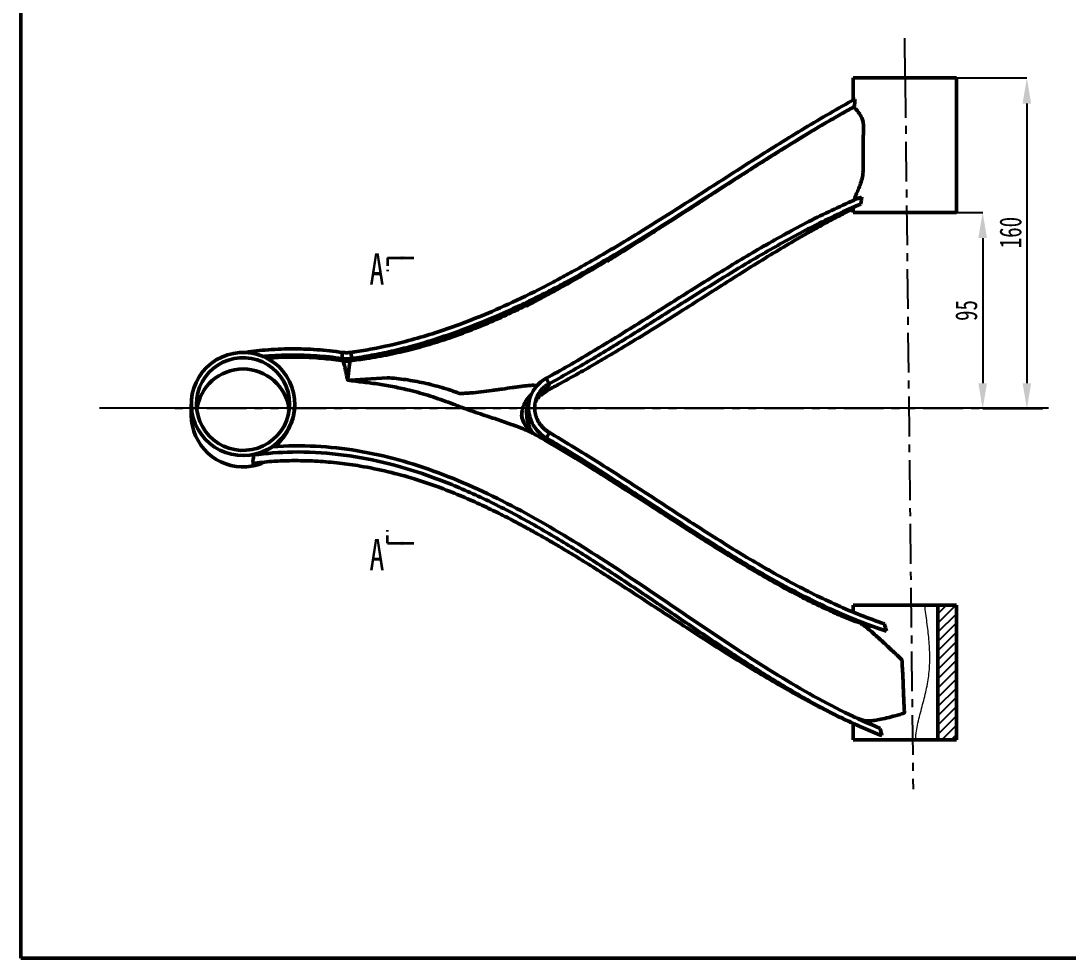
# Model space of a CAD drawing. Header units: millimetres. Extents: x 798 to 1179, y 9 to 280.
# Drawn here: x 798.2 to 965.2, y 8.7 to 158.1 of the extents above; entities that cross this region are included whole.
import ezdxf

# ---------------------------------------------------------------- set-up
doc = ezdxf.new("R2010")
doc.units = ezdxf.units.MM
doc.header["$PDSIZE"] = -1
for name, pattern in [('CENTER', [10.16, 6.35, -1.27, 1.27, -1.27]), ('HIDDEN', [1.905, 1.27, -0.635]), ('PHANTOM', [12.7, 6.35, -1.27, 1.27, -1.27, 1.27, -1.27])]:
    doc.linetypes.add(name, pattern=pattern)
doc.layers.add('10', color=7, linetype='Continuous')
doc.layers.add('5', color=7, linetype='Continuous')
doc.styles.add('SLDTEXTSTYLE5', font='TXT', dxfattribs={"width": 0.7})
doc.dimstyles.new('SLDDIMSTYLE2', dxfattribs={"dimtxt": 3.5, "dimasz": 4.08, "dimexe": 0, "dimexo": 0.0625, "dimgap": 0.875, "dimtad": 1, "dimrnd": 1e-09, "dimzin": 12, "dimdsep": 46, "dimtxsty": 'SLDTEXTSTYLE5', "dimsah": 1, "dimcen": 0.09, "dimadec": 0, "dimazin": 3, "dimtfac": 1, "dimtofl": 0, "dimtmove": 0, "dimatfit": 3, "dimfxl": 1, "dimfrac": 2, "dimtolj": 1, "dimtzin": 12, "dimarcsym": 0})

# ---------------------------------------------------------------- blocks, each defined once
blk = doc.blocks.new('*D22')
at = {"layer": '10', "color": 0, "lineweight": -2, "transparency": 16777216}
for p, q in [((947.48, 127.54), (951.58, 127.54)), ((951.58, 123.46), (951.58, 100.3)), ((961.1, 96.22), (951.58, 96.22))]:
    blk.add_line(p, q, dxfattribs=at)
at = {"layer": '10', "color": 0, "lineweight": 25, "transparency": 16777216}
for points in [[(950.9, 123.46), (952.26, 123.46), (951.58, 127.54)], [(950.9, 100.3), (952.26, 100.3), (951.58, 96.22)]]:
    blk.add_solid(points, dxfattribs=at)
at = {"layer": 'Defpoints', "color": 0, "lineweight": 25, "transparency": 16777216}
for p in [(947.41, 127.54), (951.58, 96.22), (961.16, 96.22)]:
    blk.add_point(p, dxfattribs=at)
at = {"layer": '10', "color": 0, "transparency": 16777216, "insert": (947.2, 111.91), "char_height": 3.5, "attachment_point": 2, "rotation": 90, "style": 'SLDTEXTSTYLE5'}
blk.add_mtext('\\A1;95', dxfattribs=at)
blk = doc.blocks.new('*D23')
at = {"layer": '10', "color": 0, "lineweight": -2, "transparency": 16777216}
for p, q in [((947.48, 148.99), (958.63, 148.99)), ((958.63, 144.91), (958.63, 100.3)), ((961.1, 96.22), (958.63, 96.22))]:
    blk.add_line(p, q, dxfattribs=at)
at = {"layer": '10', "color": 0, "lineweight": 25, "transparency": 16777216}
for points in [[(957.95, 144.91), (959.31, 144.91), (958.63, 148.99)], [(957.95, 100.3), (959.31, 100.3), (958.63, 96.22)]]:
    blk.add_solid(points, dxfattribs=at)
at = {"layer": 'Defpoints', "color": 0, "lineweight": 25, "transparency": 16777216}
for p in [(947.41, 148.99), (958.63, 96.22), (961.16, 96.22)]:
    blk.add_point(p, dxfattribs=at)
at = {"layer": '10', "color": 0, "transparency": 16777216, "insert": (954.26, 124.34), "char_height": 3.5, "attachment_point": 2, "rotation": 90, "style": 'SLDTEXTSTYLE5'}
blk.add_mtext('\\A1;160', dxfattribs=at)

msp = doc.modelspace()

# ---------------------------------------------------------------- hatches: boundary and pattern name
at = {"layer": '10', "linetype": 'Continuous', "lineweight": 25}
h = msp.add_hatch(dxfattribs=at)
h.set_pattern_fill('ANSI31', color=256, scale=0.33, style=0)
h.set_pattern_definition([(45, (789.93, 5.36), (-0.740871, 0.740871), [])])
h.paths.add_polyline_path([(944.44313, 43.45966), (947.41313, 43.45966), (947.41313, 64.90966), (944.44313, 64.90966)], flags=0)

# ---------------------------------------------------------------- linework, layer by layer
at = {"lineweight": 50}
for p, q in [((798.18, 279.60653), (798.18, 8.66)), ((798.18, 8.66), (1179, 8.66))]:
    msp.add_line(p, q, dxfattribs=at)
at = {"linetype": 'CENTER', "lineweight": 25}
for q in [(939.14203, 155.36818), (940.47979, 35.56952)]:
    msp.add_line((939.21329, 148.98668), q, dxfattribs=at)
at = {"color": 7, "linetype": 'Continuous', "lineweight": 50}
for p, q in [((930.91313, 148.98668), (930.91313, 145.43657)), ((939.21329, 148.98668), (930.91313, 148.98668)), ((947.41313, 148.98668), (939.21329, 148.98668)), ((947.41313, 127.53668), (947.41313, 148.98668)), ((930.91313, 128.2684), (930.91313, 127.53668)), ((939.21329, 127.53668), (930.91313, 127.53668)), ((947.41313, 127.53668), (939.21329, 127.53668)), ((849.48238, 105.22762), (849.34548, 104.2512)), ((850.79222, 105.22611), (850.93618, 104.25024)), ((837.69437, 104.32007), (837.28608, 104.2929)), ((839.82445, 104.46104), (837.31879, 104.27584)), ((849.34548, 104.2512), (849.2634, 103.93811)), ((849.48505, 103.90386), (849.47609, 103.90045)), ((850.71229, 103.88277), (850.70939, 103.88583)), ((850.85195, 103.92854), (850.93618, 104.25024)), ((881.9441, 101.09401), (882.4303, 100.23448)), ((881.18753, 98.49652), (881.60218, 98.81293)), ((881.94196, 98.99192), (881.25204, 98.52531)), ((825.35814, 96.99756), (825.35814, 95.18999)), ((841.85814, 96.82682), (841.85814, 96.99756)), ((881.25204, 98.52531), (881.19499, 98.48673)), ((878.11381, 94.74029), (878.06422, 95.13903)), ((879.89762, 92.30584), (879.81872, 92.35304)), ((881.98274, 91.58413), (882.4741, 92.43726)), ((930.91313, 64.90966), (930.91313, 63.82631)), ((942.34514, 64.90966), (930.91313, 64.90966)), ((942.36703, 64.90966), (944.44313, 64.90966)), ((944.44313, 64.90966), (944.44313, 43.45966)), ((944.44313, 64.90966), (947.41313, 64.90966)), ((947.41313, 64.90966), (947.41313, 43.45966)), ((930.91313, 62.53221), (930.91313, 62.52732)), ((930.91313, 46.07161), (930.91313, 43.45966)), ((940.90295, 43.45966), (930.91313, 43.45966)), ((940.90643, 43.45966), (944.44313, 43.45966)), ((944.44313, 43.45966), (947.41313, 43.45966))]:
    msp.add_line(p, q, dxfattribs=at)
at = {"color": 7, "linetype": 'HIDDEN', "lineweight": 35}
for p, q in [((856.65545, 120.29885), (856.65545, 118.20335)), ((856.65545, 74.78593), (856.65545, 76.88143))]:
    msp.add_line(p, q, dxfattribs=at)
at = {"color": 7, "linetype": 'Continuous', "lineweight": 35}
for p, q in [((856.65545, 120.29885), (860.83095, 120.29885)), ((856.65545, 74.78593), (860.84645, 74.78593))]:
    msp.add_line(p, q, dxfattribs=at)
at = {"color": 7, "linetype": 'Continuous', "lineweight": 50, "flags": 128}
for points in [[(833.03263, 105.1963), (832.0633, 105.07095), (831.11564, 104.83226), (830.20298, 104.48359), (829.33812, 104.02983), (828.5332, 103.47735), (827.79953, 102.83392), (827.14739, 102.10855), (826.58594, 101.31144), (826.12308, 100.45377), (825.76529, 99.54758), (825.51759, 98.60559), (825.38347, 97.64103), (825.3648, 96.66744), (825.46185, 95.69849), (825.67326, 94.74776), (825.99606, 93.82863), (826.42571, 92.95397), (826.95619, 92.13608), (827.58005, 91.38644), (828.28853, 90.71556), (829.07168, 90.13287), (829.91852, 89.64654), (830.81715, 89.2634), (831.75496, 88.98884), (832.71879, 88.8267), (833.6951, 88.77926), (834.67019, 88.84719), (835.63037, 89.02953), (836.56216, 89.32373), (837.45248, 89.72565), (838.28884, 90.22965), (839.05949, 90.82866), (839.75362, 91.51427), (840.36148, 92.27685), (840.87454, 93.10569), (841.28559, 93.98917), (841.58886, 94.91489), (841.78011, 95.86984), (841.85664, 96.84062), (841.81738, 97.8136), (841.66287, 98.77513), (841.3953, 99.7117), (841.01841, 100.61018), (840.5375, 101.45794), (839.95932, 102.24308), (839.29198, 102.95459), (838.54485, 103.58248), (837.72842, 104.11793), (836.85415, 104.55343), (835.93431, 104.88286), (834.98182, 105.10159), (834.01005, 105.20657), (833.03263, 105.1963)], [(833.09018, 104.37643), (832.16594, 104.25357), (831.26443, 104.01628), (830.39989, 103.66831), (829.58594, 103.21513), (828.83543, 102.6639), (828.16019, 102.0233), (827.57086, 101.30345), (827.07674, 100.51569), (826.68563, 99.67244), (826.40369, 98.78702), (826.23537, 97.87337), (826.18332, 96.94591), (826.24837, 96.01926), (826.42948, 95.10805), (826.72381, 94.22663), (827.1267, 93.38891), (827.63182, 92.6081), (828.23118, 91.89652), (828.91534, 91.26538), (829.67351, 90.72464), (830.49373, 90.28283), (831.36306, 89.94692), (832.2678, 89.7222), (833.19368, 89.61221), (834.1261, 89.6187), (835.05035, 89.74156), (835.95185, 89.97885), (836.81639, 90.32682), (837.63034, 90.78), (838.38085, 91.33123), (839.0561, 91.97183), (839.64543, 92.69168), (840.13954, 93.47944), (840.53065, 94.32269), (840.81259, 95.20811), (840.98091, 96.12176), (841.03296, 97.04922), (840.96792, 97.97587), (840.7868, 98.88708), (840.49248, 99.7685), (840.08958, 100.60622), (839.58447, 101.38703), (838.98511, 102.09861), (838.30095, 102.72975), (837.54278, 103.27049), (836.72256, 103.7123), (835.85322, 104.04821), (834.94848, 104.27293), (834.0226, 104.38292), (833.09018, 104.37643)], [(850.70939, 103.88583), (850.70798, 103.88732), (850.68297, 103.80639), (850.64539, 103.60964), (850.59851, 103.31222), (850.5418, 102.90799), (850.47948, 102.42943), (850.41, 101.86466), (850.31884, 101.08226), (850.29692, 100.87907), (850.29566, 100.82791), (850.29749, 100.82141), (850.30021, 100.8171), (850.30517, 100.81346), (850.31257, 100.8111), (850.31272, 100.81107), (850.32521, 100.80958), (850.34823, 100.80909), (850.73883, 100.82571), (852.29804, 100.9076), (856.60991, 101.18963), (856.60993, 101.18963), (856.60993, 101.18963)]]:
    msp.add_lwpolyline(points, dxfattribs=at)
at = {"color": 7, "linetype": 'Continuous', "lineweight": 50}
for centre, radius, start, end in [((833.60814, 95.1635), 7.42785, 7.1946901, 172.8053099), ((882.08534, 95.79762), 4.11606, 187.4139044, 236.6500987), ((833.59483, 95.20688), 8.2367, 180.1174869, 274.0994649), ((833.60891, 95.24678), 8.27551, 273.9824607, 293.3732122)]:
    msp.add_arc(centre, radius, start, end, dxfattribs=at)
for points, knots in [([(931.21903, 145.61473), (931.21132, 145.61053), (928.52164, 144.14269), (923.16343, 141.03018), (915.27668, 136.10008), (906.32956, 130.33861), (898.99911, 125.66027), (893.15013, 122.11151), (889.70763, 120.0911), (886.68312, 118.3832), (884.46548, 117.18061), (881.25619, 115.48114), (877.1909, 113.46487), (872.01738, 111.17433), (866.22722, 108.93547), (860.46073, 107.13248), (855.19731, 105.93338), (852.17418, 105.4232), (850.99214, 105.25387), (850.79222, 105.22611)], [0.1499489118, 0.1499489118, 0.1499489118, 0.1499489118, 0.1501286626, 0.2126286626, 0.2751286626, 0.3376286626, 0.4313786626, 0.4626286626, 0.4938786626, 0.5251286626, 0.5473321204, 0.5563786626, 0.6188786626, 0.6813786626, 0.7438786626, 0.8376286626, 0.9001286626, 0.9313786626, 0.9376797508, 0.9376797508, 0.9376797508, 0.9376797508]), ([(931.21904, 145.61468), (931.20575, 145.45116), (931.19306, 145.28745), (931.18093, 145.12355), (931.17249, 145.00961), (931.16433, 144.89558), (931.15642, 144.78147), (931.14851, 144.66735), (931.14086, 144.55316), (931.13346, 144.43888)], [0, 0, 0, 0, 0.001552521274, 0.001552521274, 0.001552521274, 0.002631906327, 0.002631906327, 0.002631906327, 0.003711329403, 0.003711329403, 0.003711329403, 0.003711329403]), ([(931.13342, 144.43886), (930.74969, 144.22766), (928.67158, 143.07377), (924.79879, 140.8263), (919.4351, 137.54173), (913.99421, 134.09503), (908.52793, 130.58024), (903.05891, 127.0773), (897.59254, 123.6428), (893.02426, 120.88135), (889.34935, 118.75278), (886.57974, 117.20066), (883.79216, 115.69902), (880.98365, 114.24906), (878.14815, 112.86303), (874.32808, 111.10091), (869.46738, 109.07878), (864.47209, 107.34114), (860.38577, 106.16203), (857.27809, 105.39009), (854.12825, 104.74223), (852.00356, 104.39865), (850.93618, 104.25024)], [0.1107528646, 0.1107528646, 0.1107528646, 0.1107528646, 0.125, 0.1875, 0.25, 0.3125, 0.375, 0.4375, 0.5, 0.5625, 0.59375, 0.625, 0.65625, 0.6875, 0.71875, 0.75, 0.8125, 0.875, 0.90625, 0.9375, 0.96875, 1, 1, 1, 1]), ([(927.99676, 142.66381), (927.99444, 142.66246), (927.98548, 142.65726), (927.97456, 142.65088), (927.96583, 142.64574), (927.96273, 142.64385), (927.96286, 142.64384), (927.96564, 142.64535), (927.97223, 142.64904), (927.9912, 142.65978), (928.07385, 142.70689), (928.40439, 142.89602), (929.04879, 143.26227), (929.97109, 143.78106), (930.62979, 144.14506), (930.96146, 144.32834)], [0, 0, 0, 0, 0.002960319, 0.011411442, 0.015625927, 0.018785019, 0.020972457, 0.023170192, 0.025752348, 0.030129715, 0.043733688, 0.106200353, 0.353670212, 0.674559566, 1, 1, 1, 1]), ([(931.01016, 129.45646), (931.02776, 129.49867), (931.08511, 129.63623), (931.24138, 130.00661), (931.49648, 130.60627), (931.83134, 131.40478), (932.19416, 132.3752), (932.45104, 133.29598), (932.50109, 134.08848), (932.50804, 135.30503), (932.53349, 137.12686), (932.51762, 139.01526), (932.56489, 140.36565), (932.5936, 141.17563), (932.52991, 141.97557), (932.274, 142.75071), (931.92144, 143.32165), (931.58402, 143.75078), (931.31343, 144.04272), (931.10938, 144.23385), (930.98125, 144.33165), (930.96892, 144.32621), (930.96677, 144.32526)], [0, 0, 0, 0, 0.019698036, 0.064197055, 0.109913689, 0.172509265, 0.236939351, 0.295594252, 0.326877741, 0.358720935, 0.482990355, 0.607255323, 0.649219447, 0.691130986, 0.732201367, 0.771346738, 0.825207554, 0.865519091, 0.906956958, 0.94848512, 0.991018957, 1, 1, 1, 1]), ([(928.03301, 142.67335), (927.59998, 142.4244), (925.99056, 141.49914), (923.26106, 139.84676), (919.91776, 137.78712), (916.77506, 135.80721), (913.83598, 133.93166), (911.10154, 132.17176), (908.57239, 130.53731), (906.24866, 129.03443), (904.13019, 127.66693), (902.21671, 126.4363), (900.50184, 125.33977), (899.20001, 124.51088), (898.46671, 124.0488), (898.24169, 123.90701)], [0, 0, 0, 0, 0.044133119, 0.164024912, 0.276914152, 0.382779774, 0.481601436, 0.573369948, 0.658093819, 0.735793678, 0.806500105, 0.870251686, 0.927092625, 0.977627505, 1, 1, 1, 1]), ([(932.29407, 130.02012), (932.18269, 129.97387), (929.70467, 128.93961), (924.78846, 126.6502), (917.5386, 122.72216), (910.34299, 118.43373), (903.22935, 113.97842), (896.17102, 109.51219), (889.11022, 105.16131), (884.35082, 102.41157), (881.9441, 101.09401)], [0.1191128242, 0.1191128242, 0.1191128242, 0.1191128242, 0.125, 0.25, 0.375, 0.5, 0.625, 0.75, 0.875, 1, 1, 1, 1]), ([(882.4303, 100.23448), (883.45955, 100.79818), (886.61851, 102.56886), (890.05729, 104.6121), (893.21517, 106.53916), (895.31638, 107.83486), (898.15608, 109.60939), (901.2913, 111.58475), (906.508, 114.87474), (912.75747, 118.76659), (920.07792, 123.00345), (926.18428, 126.21557), (930.22234, 128.07291), (932.1467, 128.88517)], [0.4386821715, 0.4386821715, 0.4386821715, 0.4386821715, 0.46875, 0.53125, 0.5402965423, 0.5625, 0.59375, 0.625, 0.65625, 0.75, 0.8125, 0.875, 0.9312965059, 0.9312965059, 0.9312965059, 0.9312965059]), ([(932.14683, 128.88522), (931.93715, 128.79073), (931.51202, 128.59914), (931.11952, 128.40317), (930.91632, 128.28976), (930.93489, 128.28288), (930.94092, 128.28064)], [0, 0, 0, 0, 0.284947966, 0.577743799, 0.862824332, 1, 1, 1, 1]), ([(932.29394, 130.02006), (932.27152, 129.85845), (932.24973, 129.69666), (932.22852, 129.53472), (932.21437, 129.42662), (932.20047, 129.31845), (932.18682, 129.21021), (932.17317, 129.10197), (932.15977, 128.99367), (932.14661, 128.8853)], [0, 0, 0, 0, 0.001514605934, 0.001514605934, 0.001514605934, 0.002525647465, 0.002525647465, 0.002525647465, 0.003536720231, 0.003536720231, 0.003536720231, 0.003536720231]), ([(882.06724, 99.13782), (882.67089, 99.45614), (884.37231, 100.35332), (887.0224, 101.83667), (889.93797, 103.50581), (892.62864, 105.08834), (897.08895, 107.7654), (901.89412, 110.77239), (907.091, 114.08333), (910.8389, 116.47397), (914.53039, 118.80463), (918.0762, 120.99506), (921.02097, 122.75479), (923.39966, 124.12638), (924.96948, 125.00453), (926.19591, 125.67215), (927.12798, 126.17292), (928.05567, 126.67004), (929.13728, 127.24029), (930.10807, 127.74282), (930.70517, 128.0352), (930.91313, 128.13703)], [0, 0, 0, 0, 0.035052954, 0.098797653, 0.156123182, 0.207889487, 0.259546826, 0.424142299, 0.499876041, 0.576089496, 0.652029043, 0.723350612, 0.789609574, 0.828624863, 0.86590205, 0.883917436, 0.90226874, 0.922680813, 0.945701264, 0.981089095, 1, 1, 1, 1]), ([(891.67285, 119.74892), (892.06408, 119.99036), (893.7671, 121.04133), (896.11829, 122.5244), (898.2173, 123.86759), (899.04553, 124.40069), (899.21613, 124.51407), (899.23434, 124.52638), (899.24324, 124.53269), (899.246, 124.5348), (899.24699, 124.53572), (899.24659, 124.53577), (899.24441, 124.53472), (899.2368, 124.53048), (899.19948, 124.50812), (899.03893, 124.40838), (898.38922, 123.99993), (895.78104, 122.3562), (891.51732, 119.7246), (886.52531, 116.80519), (883.18907, 114.99598), (881.29424, 113.97243), (880.27911, 113.41891), (879.41373, 112.95008), (878.87816, 112.68603), (878.69015, 112.59333)], [0, 0, 0, 0, 0.041938848, 0.182562398, 0.252878186, 0.270476477, 0.27151553, 0.272367629, 0.272627705, 0.272782393, 0.272902153, 0.273022512, 0.273162104, 0.273398959, 0.274135993, 0.277523149, 0.290963833, 0.344631563, 0.559252261, 0.749515033, 0.874987849, 0.910149341, 0.94552646, 0.980876535, 1, 1, 1, 1]), ([(884.22716, 115.5645), (884.04603, 115.46341), (882.67188, 114.69652), (880.31261, 113.4732), (877.07506, 111.87062), (873.90152, 110.41414), (870.48293, 108.97816), (867.06726, 107.7023), (863.68723, 106.59884), (860.38324, 105.671), (856.91069, 104.87407), (853.67252, 104.27087), (851.57584, 104.01546), (850.70869, 103.90983)], [0, 0, 0, 0, 0.0173067529, 0.1312975165, 0.2236381653, 0.3221156159, 0.4268449234, 0.5377036457, 0.6305044472, 0.7266193192, 0.8257632006, 0.9279381138, 1, 1, 1, 1]), ([(849.48238, 105.22762), (848.11533, 105.39248), (845.38125, 105.7222), (841.2498, 105.83026), (837.31015, 105.68643), (834.77356, 105.33949), (833.5996, 105.17893)], [0, 0, 0, 0, 0.258969305, 0.517934264, 0.7768955, 1, 1, 1, 1]), ([(850.79222, 105.22611), (850.75296, 105.22095), (850.67437, 105.21061), (850.55584, 105.19888), (850.43686, 105.18991), (850.31751, 105.184), (850.19791, 105.1811), (850.0782, 105.18123), (849.95851, 105.18439), (849.83895, 105.19056), (849.71967, 105.1998), (849.60075, 105.21182), (849.52182, 105.22236), (849.48238, 105.22762)], [0, 0, 0, 0, 0.090668861, 0.181482225, 0.272407871, 0.3634136, 0.454467248, 0.545536685, 0.636589833, 0.727594665, 0.818519219, 0.909331601, 1, 1, 1, 1]), ([(849.34548, 104.2512), (848.0062, 104.43974), (845.31425, 104.72315), (841.25634, 104.85126), (838.36305, 104.72613), (836.8277, 104.59073), (836.63871, 104.57302)], [0, 0, 0, 0, 0.25, 0.5, 0.75, 0.7851151834, 0.7851151834, 0.7851151834, 0.7851151834]), ([(849.2634, 103.93811), (848.22523, 104.07015), (846.14461, 104.33478), (842.99032, 104.51307), (840.8827, 104.47843), (839.82445, 104.46104)], [0, 0, 0, 0, 0.331485068, 0.664335817, 1, 1, 1, 1]), ([(849.47771, 103.90675), (849.44487, 103.91172), (849.40947, 103.91692), (849.33753, 103.92739), (849.30083, 103.9327), (849.2634, 103.93811)], [0, 0, 0, 0, 0.5, 0.5, 1, 1, 1, 1]), ([(879.81872, 92.35304), (879.79207, 92.3693), (879.6335, 92.46607), (879.10909, 92.70191), (878.2735, 93.05384), (876.83795, 93.59677), (874.93036, 94.26665), (872.39775, 95.1201), (869.64427, 96.00867), (866.64742, 97.18134), (863.49753, 98.29073), (860.48587, 99.14299), (857.74568, 99.74373), (855.29885, 100.1762), (852.82755, 100.49481), (851.16385, 100.67878), (850.32708, 100.80298), (850.31167, 100.80662), (850.30223, 100.81042), (850.29375, 100.81656), (850.28066, 100.83866), (850.26334, 100.93023), (850.18404, 101.28696), (850.07681, 101.82322), (849.93895, 102.43534), (849.82229, 102.92551), (849.71521, 103.33345), (849.62173, 103.64158), (849.54464, 103.83418), (849.50061, 103.91023), (849.48548, 103.90403), (849.48505, 103.90386)], [0, 0, 0, 0, 0.003886431, 0.023125242, 0.056117173, 0.089612125, 0.158854725, 0.228724262, 0.312817858, 0.397387476, 0.491145714, 0.585233228, 0.652589901, 0.719955956, 0.787720853, 0.855487374, 0.856132468, 0.856499988, 0.856773501, 0.856955223, 0.857345654, 0.858849499, 0.864703438, 0.888286209, 0.906675936, 0.925575247, 0.943854832, 0.962670262, 0.980785612, 0.999458899, 1, 1, 1, 1]), ([(850.70872, 103.89234), (850.57281, 103.87617), (850.2047, 103.83238), (849.78997, 103.84285), (849.52311, 103.89795), (849.48542, 103.90573)], [0, 0, 0, 0, 0.3345096166, 0.9060182168, 1, 1, 1, 1]), ([(849.681, 103.87956), (849.71087, 103.87601), (849.77016, 103.86896), (849.85201, 103.86025), (849.91246, 103.85413), (849.92898, 103.85045), (849.93171, 103.84984)], [0, 0, 0, 0, 0.315380973, 0.625810459, 0.938206429, 1, 1, 1, 1]), ([(856.60993, 101.18963), (857.10143, 101.15882), (857.59283, 101.11711), (858.57181, 101.01448), (859.06006, 100.95352), (860.03429, 100.81329), (860.5206, 100.7339), (861.48814, 100.55714), (861.96973, 100.46025), (863.40842, 100.14509), (864.35946, 99.90253), (865.77467, 99.48986), (866.24469, 99.34496), (866.94593, 99.11067), (867.17914, 99.02973), (867.64387, 98.86214), (867.87572, 98.77538), (868.10584, 98.68624)], [0, 0, 0, 0, 0.125, 0.125, 0.25, 0.25, 0.375, 0.375, 0.5, 0.5, 0.75, 0.75, 0.875, 0.875, 0.9375, 0.9375, 1, 1, 1, 1]), ([(882.4741, 92.43726), (882.44231, 92.45605), (882.37831, 92.49389), (882.28322, 92.55372), (882.18819, 92.61632), (882.09349, 92.68191), (881.99924, 92.75047), (881.90561, 92.82204), (881.81275, 92.89662), (881.72083, 92.97423), (881.63, 93.05487), (881.54043, 93.13852), (881.45228, 93.22517), (881.36571, 93.31481), (881.28087, 93.40739), (881.19794, 93.50287), (881.11705, 93.60122), (881.03838, 93.70238), (880.96206, 93.80628), (880.88825, 93.91286), (880.81709, 94.02203), (880.74873, 94.13371), (880.68329, 94.24781), (880.62091, 94.36423), (880.56172, 94.48287), (880.50584, 94.60361), (880.45338, 94.72632), (880.40445, 94.8509), (880.35916, 94.97719), (880.31758, 95.10508), (880.27983, 95.23442), (880.24596, 95.36506), (880.21606, 95.49685), (880.19018, 95.62965), (880.16839, 95.76328), (880.15073, 95.89761), (880.13723, 96.03245), (880.12792, 96.16766), (880.12283, 96.30306), (880.12197, 96.43849), (880.12533, 96.57379), (880.1329, 96.70879), (880.14468, 96.84332), (880.16064, 96.97723), (880.18074, 97.11035), (880.20493, 97.24252), (880.23317, 97.37358), (880.2654, 97.50339), (880.30154, 97.6318), (880.34152, 97.75865), (880.38526, 97.8838), (880.43266, 98.00713), (880.48362, 98.1285), (880.53804, 98.24779), (880.59581, 98.36488), (880.6568, 98.47965), (880.7209, 98.592), (880.78797, 98.70183), (880.85787, 98.80905), (880.93048, 98.91358), (881.00563, 99.01533), (881.0832, 99.11425), (881.16302, 99.21026), (881.24495, 99.30332), (881.32882, 99.39338), (881.41449, 99.48041), (881.50179, 99.56437), (881.59057, 99.64524), (881.68066, 99.72301), (881.7719, 99.79768), (881.86413, 99.86924), (881.9572, 99.93772), (882.05094, 100.00311), (882.1452, 100.06546), (882.23984, 100.12475), (882.33459, 100.18122), (882.39857, 100.21682), (882.4303, 100.23448)], [0, 0, 0, 0, 0.0111323419, 0.0224098806, 0.0338326236, 0.045400146, 0.0571116217, 0.0689658545, 0.0809613051, 0.0930961182, 0.1053681451, 0.1177749658, 0.1303139103, 0.1429820771, 0.1557763505, 0.1686934168, 0.1817297789, 0.1948817699, 0.2081455658, 0.2215171967, 0.234992558, 0.2485674199, 0.2622374365, 0.2759981544, 0.2898450205, 0.3037733891, 0.3177785289, 0.331855629, 0.3459998049, 0.3602061038, 0.3744695099, 0.3887849491, 0.4031472935, 0.4175513657, 0.4319919428, 0.44646376, 0.4609615146, 0.4754798691, 0.490013455, 0.5045568753, 0.5191047084, 0.5336515103, 0.5481918181, 0.5627201528, 0.5772310219, 0.5917189225, 0.6061783437, 0.6206037701, 0.6349896839, 0.6493305683, 0.6636209102, 0.6778552034, 0.6920279515, 0.7061336713, 0.720166896, 0.7341221792, 0.7479940978, 0.7617772568, 0.7754662928, 0.7890558791, 0.8025407296, 0.8159156049, 0.8291753171, 0.842314736, 0.8553287957, 0.8682125015, 0.8809609374, 0.893569275, 0.9060327823, 0.9183468337, 0.9305069215, 0.9425086681, 0.9543478393, 0.9660203594, 0.9775223283, 0.9888500392, 1, 1, 1, 1]), ([(868.10584, 98.68624), (868.17913, 98.68621), (868.25324, 98.6868), (868.40024, 98.68906), (868.47361, 98.69072), (868.69337, 98.69709), (868.83943, 98.70317), (869.27649, 98.72555), (869.56639, 98.74593), (870.43283, 98.81671), (871.00617, 98.87648), (872.14609, 99.00747), (872.71327, 99.07888), (873.55625, 99.19024), (873.83588, 99.22814), (874.39226, 99.30532), (874.66903, 99.34491), (875.49455, 99.4623), (876.03864, 99.53915), (876.84227, 99.65442), (877.10822, 99.69211), (877.63332, 99.7633), (877.89159, 99.79705), (878.39711, 99.86085), (878.64451, 99.89106), (879.00184, 99.92833), (879.11868, 99.93953), (879.34635, 99.95883), (879.45615, 99.96687), (879.66419, 99.97846), (879.76244, 99.98186), (879.89668, 99.98139), (879.93934, 99.98029), (880.01824, 99.97564), (880.05404, 99.9719), (880.15026, 99.95749), (880.20588, 99.94923), (880.27493, 99.93938), (880.29552, 99.9365), (880.32242, 99.93284), (880.33488, 99.93117), (880.34577, 99.92976), (880.35267, 99.92888), (880.35601, 99.92846), (880.35903, 99.92809)], [0, 0, 0, 0, 0.015625, 0.015625, 0.03125, 0.03125, 0.0625, 0.0625, 0.125, 0.125, 0.25, 0.25, 0.375, 0.375, 0.4375, 0.4375, 0.5, 0.5, 0.625, 0.625, 0.6875, 0.6875, 0.75, 0.75, 0.8125, 0.8125, 0.84375, 0.84375, 0.875, 0.875, 0.90625, 0.90625, 0.921875, 0.921875, 0.9375, 0.9375, 0.96875, 0.96875, 0.984375, 0.984375, 0.9921875, 0.99609375, 0.99609375, 1, 1, 1, 1]), ([(882.22884, 99.53277), (881.9287, 99.34073), (881.29446, 98.93492), (880.60092, 98.16154), (880.34676, 97.55419), (880.24578, 97.31286)], [0, 0, 0, 0, 0.351246923, 0.742216908, 1, 1, 1, 1]), ([(880.35903, 99.92809), (880.35903, 99.92809), (880.36795, 99.86752), (880.37638, 99.80765), (880.38481, 99.74779)], [0, 0, 0, 0, 0.000011197, 1, 1, 1, 1]), ([(881.94196, 98.99192), (881.86631, 98.9458), (881.77044, 98.88735), (881.62749, 98.82599), (881.59732, 98.81304)], [0, 0, 0, 0, 0.788980634, 1, 1, 1, 1]), ([(882.07278, 99.12753), (882.06978, 99.11982), (882.06274, 99.10177), (882.01658, 99.05469), (881.96682, 99.01283), (881.94196, 98.99192)], [0, 0, 0, 0, 0.271397596, 0.636012918, 1, 1, 1, 1]), ([(882.22884, 99.53277), (882.21504, 99.46122), (882.19203, 99.3419), (882.10687, 99.18881), (882.07278, 99.12753)], [0, 0, 0, 0, 0.599691756, 1, 1, 1, 1]), ([(838.64167, 90.19504), (838.74947, 90.29561), (838.98173, 90.51231), (839.40809, 90.94733), (839.86733, 91.47728), (840.31594, 92.07964), (840.7305, 92.74043), (841.12174, 93.49963), (841.47338, 94.38089), (841.74507, 95.46858), (841.8841, 96.33618), (841.84736, 96.86298), (841.84228, 96.93583)], [0, 0, 0, 0, 0.082960446, 0.178751294, 0.279133679, 0.381490505, 0.475497467, 0.571898201, 0.689979137, 0.811059297, 0.973872086, 1, 1, 1, 1]), ([(879.62831, 98.52366), (879.59335, 98.49227), (879.36416, 98.28648), (878.98473, 97.85706), (878.58061, 97.23166), (878.28832, 96.57005), (878.10822, 95.8605), (878.05006, 95.29771), (878.06764, 94.97643), (878.07151, 94.90584)], [0, 0, 0, 0, 0.0349231893, 0.2289283686, 0.403789423, 0.5835017566, 0.7633395619, 0.947995611, 1, 1, 1, 1]), ([(879.17653, 97.30225), (879.106, 97.12597), (878.87754, 96.55496), (878.80088, 95.50235), (878.93395, 94.21251), (879.33033, 93.17155), (879.6814, 92.52891), (879.85943, 92.306), (879.88901, 92.26896)], [0, 0, 0, 0, 0.10746133, 0.348089194, 0.588100861, 0.83881797, 0.973217896, 1, 1, 1, 1]), ([(879.42477, 98.13805), (879.39209, 98.04335), (879.30555, 97.79252), (879.20666, 97.51168), (879.14201, 97.32294), (879.13953, 97.3157)], [0, 0, 0, 0, 0.368420759, 0.975764166, 1, 1, 1, 1]), ([(880.25066, 97.34917), (880.27087, 97.38953), (880.33102, 97.50968), (880.54419, 97.81687), (880.83172, 98.17893), (881.07091, 98.39233), (881.18964, 98.49826)], [0, 0, 0, 0, 0.142285243, 0.423556933, 0.713853102, 1, 1, 1, 1]), ([(931.82446, 62.16598), (931.79794, 62.175), (930.61585, 62.57705), (928.39137, 63.52751), (925.19546, 64.96116), (921.92013, 66.59894), (918.60438, 68.38508), (915.30095, 70.2826), (912.41807, 72.01122), (909.94203, 73.53788), (907.86288, 74.84309), (905.99532, 76.02957), (904.17075, 77.19782), (902.21182, 78.45899), (900.21823, 79.7464), (898.21067, 81.04278), (896.21157, 82.33105), (894.04304, 83.72211), (891.68186, 85.22422), (889.11167, 86.83768), (886.30194, 88.57081), (883.22154, 90.40567), (881.06224, 91.67698), (879.91189, 92.30553), (879.90077, 92.31161)], [0, 0, 0, 0, 0.00139862, 0.062334746, 0.120738126, 0.176528065, 0.245356846, 0.308951804, 0.366795377, 0.413132781, 0.454055468, 0.489198547, 0.523417355, 0.562017581, 0.605269693, 0.641627788, 0.681048859, 0.723732807, 0.769979541, 0.820511245, 0.875030873, 0.934612069, 0.999367787, 1, 1, 1, 1]), ([(935.9008, 61.94405), (935.73824, 61.99866), (934.30571, 62.48552), (930.36335, 63.96281), (924.2057, 66.78391), (917.04069, 70.68442), (910.05065, 74.91508), (904.31908, 78.59465), (899.75415, 81.5678), (896.33239, 83.79938), (892.90262, 86.01696), (889.45774, 88.20926), (885.98672, 90.3584), (883.64954, 91.75224), (882.4741, 92.43726)], [0, 0, 0, 0, 0.0079925451, 0.0704925451, 0.1954925451, 0.3204925451, 0.4454925451, 0.5704925451, 0.6329925451, 0.6954925451, 0.7579925451, 0.8204925451, 0.8829925451, 0.9454925451, 0.9454925451, 0.9454925451, 0.9454925451]), ([(935.24709, 45.28443), (931.46387, 46.81438), (927.68614, 48.70061), (920.11516, 52.95557), (916.32204, 55.32415), (908.6945, 60.3079), (904.86015, 62.92299), (897.12249, 68.16216), (893.21924, 70.78624), (885.31223, 75.80525), (881.30835, 78.20023), (873.16488, 82.52166), (869.02516, 84.44824), (860.57446, 87.58971), (856.2632, 88.80443), (847.4408, 90.27419), (842.92959, 90.52904), (838.3097, 90.18077)], [0, 0, 0, 0, 0.125, 0.125, 0.25, 0.25, 0.375, 0.375, 0.5, 0.5, 0.625, 0.625, 0.75, 0.75, 0.875, 0.875, 1, 1, 1, 1]), ([(890.18389, 86.16035), (888.84995, 86.9925), (886.10057, 88.70765), (883.2997, 90.34164), (881.85774, 91.18286)], [0, 0, 0, 0, 0.48517507, 1, 1, 1, 1]), ([(936.24419, 60.788), (934.19828, 61.4537), (932.16644, 62.21643), (928.10959, 63.91382), (926.08464, 64.84812), (922.01743, 66.87234), (919.97527, 67.9623), (915.84953, 70.28347), (913.76543, 71.5149), (910.58155, 73.46115), (909.51063, 74.12641), (907.34523, 75.48882), (906.25092, 76.18588), (902.92228, 78.32346), (900.64236, 79.81079), (897.08642, 82.12901), (895.87811, 82.91609), (894.02367, 84.11685), (893.39934, 84.51997), (892.12936, 85.33635), (891.48324, 85.7499), (889.49291, 87.01636), (888.09749, 87.89464), (885.89142, 89.25163), (885.13724, 89.71056), (883.58956, 90.63969), (882.79591, 91.11013), (881.98274, 91.58413)], [0, 0, 0, 0, 0.125, 0.125, 0.25, 0.25, 0.375, 0.375, 0.5, 0.5, 0.5625, 0.5625, 0.625, 0.625, 0.75, 0.75, 0.8125, 0.8125, 0.84375, 0.84375, 0.875, 0.875, 0.9375, 0.9375, 0.96875, 0.96875, 1, 1, 1, 1]), ([(835.68998, 87.53085), (835.61463, 87.51727), (835.44945, 87.48751), (835.25206, 87.46358), (835.15524, 87.47297), (835.26639, 87.57324), (835.11471, 87.85191), (835.28903, 88.33113), (835.28797, 88.71822), (835.29892, 88.87172), (835.29911, 88.87435)], [0, 0, 0, 0, 0.0183225555, 0.0401697368, 0.0478941344, 0.0785551903, 0.2003967235, 0.6877628758, 0.9946504426, 1, 1, 1, 1]), ([(838.30959, 90.18061), (838.08315, 90.02323), (837.84965, 89.87758), (837.36864, 89.6096), (837.12109, 89.48734), (836.61631, 89.26837), (836.35796, 89.17118), (835.83401, 89.00312), (835.56839, 88.93217), (835.29911, 88.87435)], [0, 0, 0, 0, 0.25, 0.25, 0.5, 0.5, 0.75, 0.75, 1, 1, 1, 1]), ([(835.29912, 88.87429), (837.34618, 89.14878), (841.8515, 89.48985), (848.8181, 89.13142), (856.04742, 87.8193), (863.07559, 85.71293), (869.87018, 82.97189), (876.43968, 79.74392), (882.8156, 76.15517), (889.04106, 72.30917), (895.16344, 68.2951), (901.23258, 64.18973), (907.29833, 60.06984), (913.41164, 56.0135), (919.62221, 52.11243), (925.97645, 48.4789), (931.29684, 45.8543), (934.5037, 44.51024), (935.49459, 44.1197)], [0.0347673733, 0.0347673733, 0.0347673733, 0.0347673733, 0.0876466008, 0.1501466008, 0.2126466008, 0.2751466008, 0.3376466008, 0.4001466008, 0.4626466008, 0.5251466008, 0.5876466008, 0.6501466008, 0.7126466008, 0.7751466008, 0.8376466008, 0.9001466008, 0.9626466008, 0.9903792275, 0.9903792275, 0.9903792275, 0.9903792275]), ([(835.2031, 87.52184), (836.1827, 87.6409), (838.41168, 87.91183), (841.86156, 88.00636), (845.47672, 87.90706), (848.94524, 87.60244), (852.69678, 87.0759), (856.68105, 86.26881), (860.81699, 85.13823), (864.63443, 83.84681), (868.11874, 82.47391), (871.26601, 81.08763), (874.03844, 79.7599), (876.46476, 78.52478), (878.57401, 77.40059), (880.45861, 76.35853), (882.25855, 75.33342), (884.27892, 74.15271), (886.67645, 72.71004), (889.50175, 70.95962), (892.64075, 68.96644), (896.09806, 66.73075), (899.87863, 64.26008), (903.98849, 61.5727), (907.92746, 59.02616), (911.64031, 56.67772), (915.06207, 54.56976), (918.65048, 52.44042), (922.40515, 50.31336), (926.33726, 48.24746), (929.18501, 46.81221), (930.74574, 46.13825), (930.91313, 46.06597)], [0, 0, 0, 0, 0.027806668, 0.063271241, 0.09711719, 0.129693609, 0.161347386, 0.203902008, 0.244334893, 0.282392844, 0.317756052, 0.350192264, 0.379624908, 0.404666103, 0.4271517, 0.447161039, 0.465488291, 0.485625994, 0.51319346, 0.544395372, 0.579306965, 0.617974976, 0.660410951, 0.7065803, 0.75637514, 0.792617366, 0.830404338, 0.869636697, 0.91019971, 0.951974395, 0.99484919, 1, 1, 1, 1]), ([(894.78033, 83.23318), (894.78044, 83.23314), (894.78103, 83.23291), (894.78105, 83.23319), (894.78008, 83.23422), (894.776, 83.23748), (894.75672, 83.25121), (894.6707, 83.3088), (894.31794, 83.53882), (893.01729, 84.37507), (891.77698, 85.15749), (890.81051, 85.76718)], [0, 0, 0, 0, 0.000194192, 0.001000743, 0.001730383, 0.002976256, 0.006238319, 0.019213154, 0.070649562, 0.275827873, 1, 1, 1, 1]), ([(930.91941, 62.49046), (930.06661, 62.81997), (928.97074, 63.2434), (927.9027, 63.71053), (927.6658, 63.81415)], [0, 0, 0, 0, 0.778191643, 1, 1, 1, 1]), ([(929.4537, 63.06195), (929.56557, 63.01746), (929.75597, 62.94175), (930.05106, 62.82532), (930.44432, 62.67234), (930.72858, 62.5621), (930.9112, 62.49352), (930.92659, 62.48774)], [0, 0, 0, 0, 0.348292018, 0.592769916, 0.751014032, 0.979019355, 1, 1, 1, 1]), ([(931.8221, 62.15892), (931.96147, 62.0978), (932.2595, 61.9671), (932.87325, 61.52652), (933.64813, 60.88937), (934.72871, 59.92499), (936.06327, 58.68864), (937.30541, 57.53587), (938.12584, 56.76976), (938.45575, 56.4525), (938.61168, 56.28033), (938.7041, 56.15982), (938.72504, 55.93153), (938.76415, 55.22938), (938.85353, 53.55416), (938.94084, 51.23157), (939.02244, 49.22902), (939.07616, 48.19119), (939.09055, 47.92956), (939.09524, 47.85116), (939.09763, 47.80182), (939.09988, 47.77408), (939.09976, 47.75935), (939.09368, 47.74753), (939.07292, 47.72863), (938.98218, 47.68975), (938.61534, 47.57626), (937.80838, 47.34147), (936.6211, 47.01895), (935.39254, 46.72981), (934.30751, 46.53794), (933.39312, 46.45973), (932.60434, 46.4973), (931.97081, 46.7313), (931.4501, 46.95524), (931.08202, 47.09429), (930.90608, 47.15212), (930.92941, 47.12726), (930.93524, 47.12105)], [0, 0, 0, 0, 0.0277574933, 0.0593590858, 0.1028239773, 0.1474633216, 0.2148423748, 0.2840945852, 0.3085765303, 0.3204474994, 0.3268154009, 0.3304829916, 0.3342576558, 0.3477188056, 0.3968553671, 0.4903070558, 0.5652857353, 0.5840303984, 0.5874234848, 0.5897652239, 0.5913745197, 0.5920294702, 0.5923776514, 0.5927289441, 0.5932328982, 0.5949705261, 0.6018336868, 0.6292600042, 0.6735329522, 0.7191210588, 0.7558733273, 0.793618921, 0.8304173763, 0.866104755, 0.9024824422, 0.9435368262, 0.985898261, 1, 1, 1, 1]), ([(936.24396, 60.78808), (935.81737, 60.92761), (934.95223, 61.21058), (933.79837, 61.60561), (932.77873, 61.95714), (931.96482, 62.23416), (931.37087, 62.42377), (930.97862, 62.531), (930.95371, 62.50596), (930.9412, 62.49339)], [0, 0, 0, 0, 0.143107792, 0.29022619, 0.433382816, 0.581089955, 0.717338808, 0.858096599, 1, 1, 1, 1]), ([(930.93546, 46.06129), (930.92878, 46.06488), (930.89923, 46.08077), (931.05304, 46.0135), (931.38446, 45.86537), (931.91428, 45.62799), (932.60892, 45.32047), (933.47706, 44.9451), (934.44702, 44.53751), (935.16145, 44.25251), (935.49449, 44.11966)], [0, 0, 0, 0, 0.039001866, 0.172601031, 0.310069624, 0.444246103, 0.581861654, 0.725088745, 0.871845657, 1, 1, 1, 1])]:
    msp.add_open_spline(points, degree=3, knots=knots, dxfattribs=at)
for points in [[(930.9554, 144.33518), (930.99157, 144.35715), (931.05076, 144.3917), (931.13342, 144.4389)], [(850.93618, 104.25024), (850.80479, 104.23186), (850.5405, 104.20424), (850.14161, 104.19053), (849.74236, 104.20467), (849.47735, 104.23263), (849.34548, 104.2512)], [(881.98274, 91.58413), (881.55037, 91.83537), (880.74656, 92.44675), (879.83158, 93.62141), (879.26204, 94.96929), (879.06917, 96.40002), (879.25999, 97.82069), (879.82154, 99.14043), (880.72062, 100.27448), (881.512, 100.85655), (881.9441, 101.09401)], [(882.4303, 100.23448), (882.36321, 100.00027), (882.29522, 99.76661), (882.22884, 99.53277)], [(881.85774, 91.18286), (881.89936, 91.31641), (881.94111, 91.45014), (881.98274, 91.58413)], [(935.90082, 61.94405), (936.00745, 61.55639), (936.12064, 61.17054), (936.24446, 60.78813)], [(935.24716, 45.28446), (935.3243, 44.89496), (935.40616, 44.50649), (935.49467, 44.11967)]]:
    msp.add_open_spline(points, degree=3, dxfattribs=at)
at = {"color": 7, "linetype": 'Continuous', "lineweight": 18}
msp.add_open_spline([(940.90295, 43.45966), (940.90049, 43.68846), (940.91007, 43.91508), (940.94578, 44.36531), (940.97197, 44.58892), (941.06804, 45.25654), (941.15509, 45.69741), (941.3508, 46.57502), (941.45972, 47.01171), (941.68509, 47.88346), (941.80164, 48.31849), (942.14771, 49.62362), (942.37324, 50.49381), (942.75657, 52.24534), (942.91503, 53.1266), (943.06579, 54.46457), (943.10063, 54.91342), (943.14207, 55.81647), (943.14911, 56.27058), (943.1407, 57.18308), (943.12515, 57.6423), (943.07624, 58.55687), (943.04291, 59.01298), (942.92273, 60.37872), (942.81539, 61.28572), (942.63964, 62.64458), (942.57861, 63.09726), (942.45808, 64.00292), (942.39839, 64.45587), (942.34514, 64.90966)], degree=3, knots=[0, 0, 0, 0, 0.03125, 0.03125, 0.0625, 0.0625, 0.125, 0.125, 0.1875, 0.1875, 0.25, 0.25, 0.375, 0.375, 0.5, 0.5, 0.5625, 0.5625, 0.625, 0.625, 0.6875, 0.6875, 0.75, 0.75, 0.875, 0.875, 0.9375, 0.9375, 1, 1, 1, 1], dxfattribs=at)
at = {"color": 7, "linetype": 'Continuous', "lineweight": 35}
for points in [[(860.83095, 120.29885), (858.73545, 120.63413), (858.73545, 119.96357)], [(860.84645, 74.78593), (858.75095, 75.12121), (858.75095, 74.45065)]]:
    msp.add_solid(points, dxfattribs=at)
at = {"layer": '10'}
msp.add_line((962.05973, 96.33372), (810.71154, 96.33372), dxfattribs=at)
at = {"layer": '10', "linetype": 'PHANTOM', "lineweight": 18}
msp.add_line((961.15862, 96.22317), (822.53781, 96.22317), dxfattribs=at)
at = {"layer": '5', "color": 7, "lineweight": 25}
for p, q in [((798.18, 279.60653), (798.18, 8.66)), ((798.18, 8.66), (1179, 8.66))]:
    msp.add_line(p, q, dxfattribs=at)

# ---------------------------------------------------------------- texts
at = {"color": 7, "linetype": 'Continuous', "char_height": 5, "attachment_point": 1, "style": 'SLDTEXTSTYLE5'}
for insert in [(853.76465, 121.0119), (853.76465, 75.49897)]:
    msp.add_mtext('A', dxfattribs=dict(at, insert=insert))

# ---------------------------------------------------------------- dimensions: what is measured, and where the dimension line sits
at = {"layer": '10'}
for base, p1, text, picture, middle in [((958.63313, 96.22317), (947.41313, 148.98668), '160', '*D23', (958.63313, 124.34052)), ((951.57788, 96.22317), (947.41313, 127.53668), '95', '*D22', (951.57788, 111.90841))]:
    dim = msp.add_linear_dim(base=base, p1=p1, p2=(961.15862, 96.22317), angle=90, text=text, dimstyle='SLDDIMSTYLE2', dxfattribs=at)
    dim.commit()
    dim.dimension.update_dxf_attribs({"geometry": picture, "text_midpoint": middle, "dimtype": 160})

doc.saveas('drawing.dxf')
